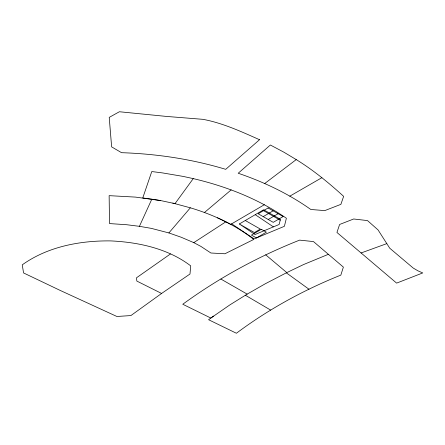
<?xml version="1.0" encoding="UTF-8"?>
<svg xmlns="http://www.w3.org/2000/svg" width="445" height="445" viewBox="0 0 445 445"><rect width="100%" height="100%" fill="white"/><g stroke="black" fill="none" stroke-linecap="round" stroke-linejoin="round"><path stroke-width="0.67" d="M160.628 200.561L135.541 197.107L109.136 195.655L109.514 223.579L126.747 224.731L139.413 226.327L151.817 199.182L160.628 200.561L175.007 203.638L193.252 178.617C226.271 186.333 258.384 198.893 286.385 218.245L284.388 226.305L254.145 238.915L231.678 223.829M139.413 226.327L151.256 228.357L168.883 232.935L190.343 207.815C204.294 211.987 217.928 217.394 230.705 224.391L264.369 204.706M204.444 212.521L231.166 189.887M264.669 183.557L296.236 159.594C313.325 170.096 328.844 182.873 343.64 196.356L340.887 204.35L324.794 210.602L310.816 209.484C288.66 193.77 263.874 181.983 238.203 173.25L270.371 145.009L283.971 152.24L296.236 159.594M213.494 316.122L208.571 319.705L236.39 333.255C268.402 309.336 303.74 289.94 340.826 275.121L343.379 267.111L313.486 241.585L299.624 240.122C258.206 256.481 218.745 277.992 182.767 304.252L210.841 318.047L229.887 304.886L247.181 294.123L265.248 283.782L286.803 272.601L265.687 254.835M161.585 293.45L189.982 274.02L190.721 265.876C168.038 248.566 138.768 242.214 110.733 240.906C79.961 240.534 47.676 246.652 22.25 264.842L23.568 272.946L60.559 290.596L116.896 316.49L130.913 315.561L161.585 293.45L136.838 281.073L136.498 277.791L170.48 253.939M168.883 232.935L181.148 237.23L193.775 242.631L225.843 221.816M239.343 223.98L263.635 209.767L280.417 219.335L279.149 224.475L255.041 234.526L239.343 223.98L254.395 232.557L260.336 229.08L245.284 220.503M263.201 216.626L273.108 210.83M268.218 219.485L278.125 213.695M289.795 196.173L321.88 177.694M328.382 254.306L303.635 264.519L286.324 272.829L308.98 289.228M361.106 252.96L386.816 243.621L389.748 248.215L413.255 268.079L418.005 270.86L422.75 272.935L396.623 283.115L336.937 232.462L339.613 224.475L353.669 218.985L367.509 220.592L378.061 229.932L386.816 243.621M151.817 199.182L142.762 197.958L151.773 171.547L162.525 172.916L183.184 176.415L193.252 178.617M172.816 203.081L190.343 207.815M193.775 242.631L200.834 246.363L210.902 253.005L224.942 253.767L253.761 239.432C242.686 230.61 230.276 223.646 217.427 217.783M262.8 210.257L280.211 220.18M220.876 279.048L247.181 294.123M245.384 295.246L270.632 310.076M255.246 214.679L273.397 226.872M259.524 139.713L225.721 169.334C191.917 159.126 156.801 153.853 121.541 152.685L111.634 146.872L109.22 117.385L119.388 111.745L166.653 116.445L202.965 119.332C222.717 123.026 241.246 131.587 259.524 139.713M268.09 207.971L258.183 213.767L273.236 222.344L283.142 216.554L268.09 207.971M261.349 229.297L251.442 235.094L256.459 237.953L266.366 232.157L261.349 229.297"/></g></svg>
